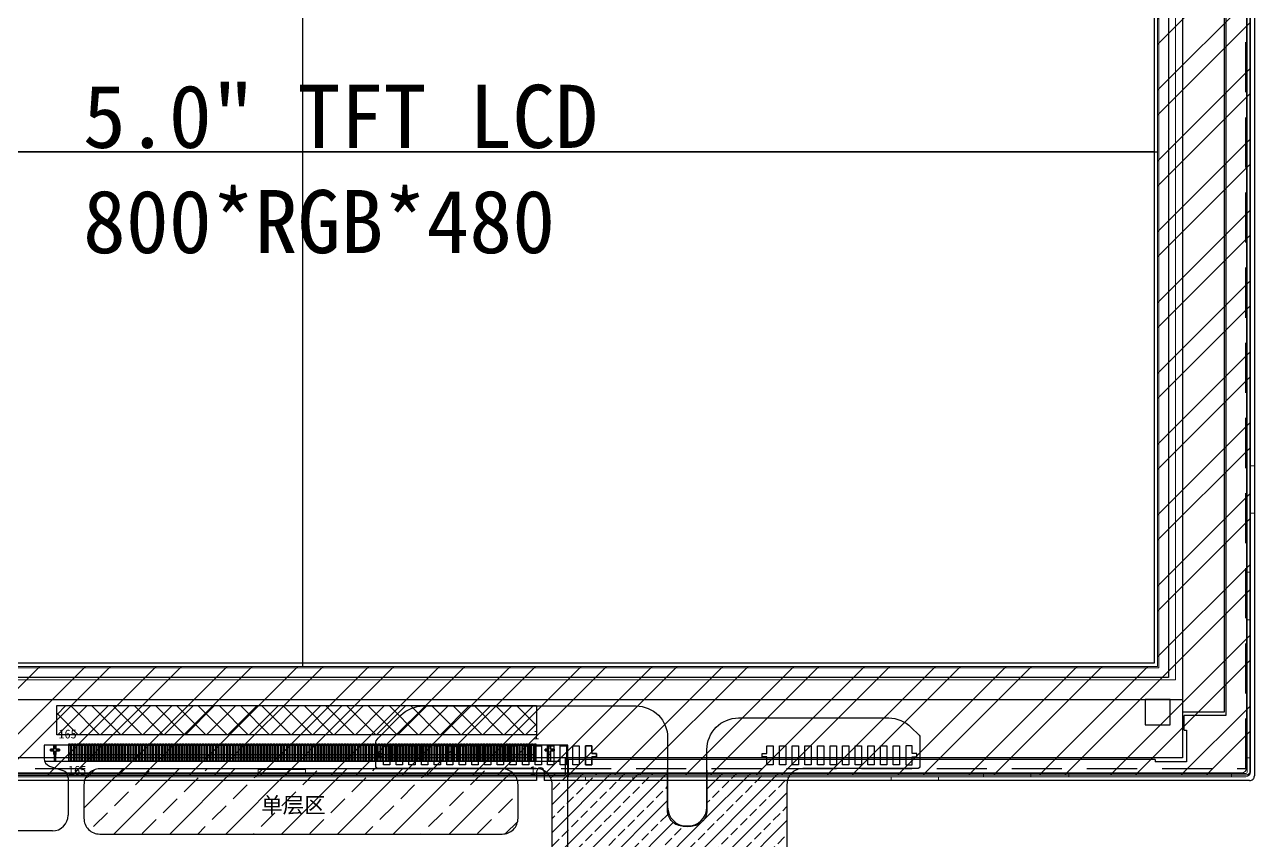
# Model space of a CAD drawing. Header units: inches. Extents: x 7170 to 7671, y -960 to -576.
# Drawn here: x 7279.1 to 7357, y -786.4 to -734.7 of the extents above; entities that cross this region are included whole.
import ezdxf
from ezdxf.enums import TextEntityAlignment as Align

# ---------------------------------------------------------------- set-up
doc = ezdxf.new("R2010")
doc.units = ezdxf.units.IN
doc.header["$MEASUREMENT"] = 0
doc.linetypes.add('ACAD_ISO02W100', pattern=[15, 12, -3])
doc.linetypes.add('HIDDEN2', pattern=[4.7625, 3.175, -1.5875])
for name, color, linetype in [('Dim', 3, 'Continuous'), ('dwg', 7, 'Continuous'), ('FPC', 11, 'Continuous'), ('FPC PAD', 54, 'Continuous'), ('POL', 57, 'Continuous'), ('SENSOR', 1, 'Continuous'), ('背胶', 7, 'Continuous')]:
    doc.layers.add(name, color=color, linetype=linetype)
doc.layers.add('HOU', color=7, linetype='Continuous', lineweight=5)
doc.layers.add('LCD', color=4, linetype='Continuous', lineweight=15)
doc.styles.add('VIEW 2.5', font='', dxfattribs={"height": 2.5})
doc.styles.add('VIEW 4', font='', dxfattribs={"height": 4})
doc.styles.add('宋体', font='', dxfattribs={"height": 2.5})
doc.styles.get('VIEW 2.5').set_extended_font_data('SimSun')
doc.styles.get('VIEW 4').set_extended_font_data('SimSun')
doc.styles.get('宋体').set_extended_font_data('SimSun')

# ---------------------------------------------------------------- blocks, each defined once
blk = doc.blocks.new('RE4')
at = {"layer": 'Dim', "color": 2, "ltscale": 100}
blk.add_line((5789.94, 2637.776), (5901.54, 2637.776), dxfattribs=at)
blk.add_lwpolyline([(5789.94, 2634.076), (5789.94, 2706.676), (5901.54, 2706.676), (5901.54, 2634.076)], close=True, dxfattribs=at)
at = {"layer": 'Dim', "color": 1, "ltscale": 100}
blk.add_lwpolyline([(5791.74, 2640.076), (5791.74, 2704.876), (5899.74, 2704.876), (5899.74, 2640.076)], close=True, dxfattribs=at)
at = {"layer": 'Dim', "color": 6, "ltscale": 100}
for points in [[(5830.93, 2634.976), (5831.03, 2634.976), (5831.03, 2634.276), (5830.93, 2634.276)], [(5831.11, 2634.976), (5831.21, 2634.976), (5831.21, 2634.276), (5831.11, 2634.276)], [(5831.29, 2634.976), (5831.39, 2634.976), (5831.39, 2634.276), (5831.29, 2634.276)], [(5831.47, 2634.976), (5831.57, 2634.976), (5831.57, 2634.276), (5831.47, 2634.276)], [(5831.65, 2634.976), (5831.75, 2634.976), (5831.75, 2634.276), (5831.65, 2634.276)], [(5831.83, 2634.976), (5831.93, 2634.976), (5831.93, 2634.276), (5831.83, 2634.276)], [(5832.01, 2634.976), (5832.11, 2634.976), (5832.11, 2634.276), (5832.01, 2634.276)], [(5832.19, 2634.976), (5832.29, 2634.976), (5832.29, 2634.276), (5832.19, 2634.276)], [(5832.37, 2634.976), (5832.47, 2634.976), (5832.47, 2634.276), (5832.37, 2634.276)], [(5832.55, 2634.976), (5832.65, 2634.976), (5832.65, 2634.276), (5832.55, 2634.276)], [(5832.73, 2634.976), (5832.83, 2634.976), (5832.83, 2634.276), (5832.73, 2634.276)], [(5832.91, 2634.976), (5833.01, 2634.976), (5833.01, 2634.276), (5832.91, 2634.276)], [(5833.09, 2634.976), (5833.19, 2634.976), (5833.19, 2634.276), (5833.09, 2634.276)], [(5833.27, 2634.976), (5833.37, 2634.976), (5833.37, 2634.276), (5833.27, 2634.276)], [(5833.45, 2634.976), (5833.55, 2634.976), (5833.55, 2634.276), (5833.45, 2634.276)], [(5833.63, 2634.976), (5833.73, 2634.976), (5833.73, 2634.276), (5833.63, 2634.276)], [(5833.81, 2634.976), (5833.91, 2634.976), (5833.91, 2634.276), (5833.81, 2634.276)], [(5833.99, 2634.976), (5834.09, 2634.976), (5834.09, 2634.276), (5833.99, 2634.276)], [(5834.17, 2634.976), (5834.27, 2634.976), (5834.27, 2634.276), (5834.17, 2634.276)], [(5834.35, 2634.976), (5834.45, 2634.976), (5834.45, 2634.276), (5834.35, 2634.276)], [(5834.53, 2634.976), (5834.63, 2634.976), (5834.63, 2634.276), (5834.53, 2634.276)], [(5834.71, 2634.976), (5834.81, 2634.976), (5834.81, 2634.276), (5834.71, 2634.276)], [(5834.89, 2634.976), (5834.99, 2634.976), (5834.99, 2634.276), (5834.89, 2634.276)], [(5835.07, 2634.976), (5835.17, 2634.976), (5835.17, 2634.276), (5835.07, 2634.276)], [(5835.25, 2634.976), (5835.35, 2634.976), (5835.35, 2634.276), (5835.25, 2634.276)], [(5835.43, 2634.976), (5835.53, 2634.976), (5835.53, 2634.276), (5835.43, 2634.276)], [(5835.61, 2634.976), (5835.71, 2634.976), (5835.71, 2634.276), (5835.61, 2634.276)], [(5835.79, 2634.976), (5835.89, 2634.976), (5835.89, 2634.276), (5835.79, 2634.276)], [(5835.97, 2634.976), (5836.07, 2634.976), (5836.07, 2634.276), (5835.97, 2634.276)], [(5836.15, 2634.976), (5836.25, 2634.976), (5836.25, 2634.276), (5836.15, 2634.276)], [(5836.33, 2634.976), (5836.43, 2634.976), (5836.43, 2634.276), (5836.33, 2634.276)], [(5836.51, 2634.976), (5836.61, 2634.976), (5836.61, 2634.276), (5836.51, 2634.276)], [(5836.69, 2634.976), (5836.79, 2634.976), (5836.79, 2634.276), (5836.69, 2634.276)], [(5836.87, 2634.976), (5836.97, 2634.976), (5836.97, 2634.276), (5836.87, 2634.276)], [(5837.05, 2634.976), (5837.15, 2634.976), (5837.15, 2634.276), (5837.05, 2634.276)], [(5837.23, 2634.976), (5837.33, 2634.976), (5837.33, 2634.276), (5837.23, 2634.276)], [(5837.41, 2634.976), (5837.51, 2634.976), (5837.51, 2634.276), (5837.41, 2634.276)], [(5837.59, 2634.976), (5837.69, 2634.976), (5837.69, 2634.276), (5837.59, 2634.276)], [(5837.77, 2634.976), (5837.87, 2634.976), (5837.87, 2634.276), (5837.77, 2634.276)], [(5837.95, 2634.976), (5838.05, 2634.976), (5838.05, 2634.276), (5837.95, 2634.276)], [(5838.13, 2634.976), (5838.23, 2634.976), (5838.23, 2634.276), (5838.13, 2634.276)], [(5838.31, 2634.976), (5838.41, 2634.976), (5838.41, 2634.276), (5838.31, 2634.276)], [(5838.49, 2634.976), (5838.59, 2634.976), (5838.59, 2634.276), (5838.49, 2634.276)], [(5838.67, 2634.976), (5838.77, 2634.976), (5838.77, 2634.276), (5838.67, 2634.276)], [(5838.85, 2634.976), (5838.95, 2634.976), (5838.95, 2634.276), (5838.85, 2634.276)], [(5839.03, 2634.976), (5839.13, 2634.976), (5839.13, 2634.276), (5839.03, 2634.276)], [(5839.21, 2634.976), (5839.31, 2634.976), (5839.31, 2634.276), (5839.21, 2634.276)], [(5839.39, 2634.976), (5839.49, 2634.976), (5839.49, 2634.276), (5839.39, 2634.276)], [(5839.57, 2634.976), (5839.67, 2634.976), (5839.67, 2634.276), (5839.57, 2634.276)], [(5839.75, 2634.976), (5839.85, 2634.976), (5839.85, 2634.276), (5839.75, 2634.276)], [(5839.93, 2634.976), (5840.03, 2634.976), (5840.03, 2634.276), (5839.93, 2634.276)], [(5840.11, 2634.976), (5840.21, 2634.976), (5840.21, 2634.276), (5840.11, 2634.276)], [(5840.29, 2634.976), (5840.39, 2634.976), (5840.39, 2634.276), (5840.29, 2634.276)], [(5840.47, 2634.976), (5840.57, 2634.976), (5840.57, 2634.276), (5840.47, 2634.276)], [(5840.65, 2634.976), (5840.75, 2634.976), (5840.75, 2634.276), (5840.65, 2634.276)], [(5840.83, 2634.976), (5840.93, 2634.976), (5840.93, 2634.276), (5840.83, 2634.276)], [(5841.01, 2634.976), (5841.11, 2634.976), (5841.11, 2634.276), (5841.01, 2634.276)], [(5841.19, 2634.976), (5841.29, 2634.976), (5841.29, 2634.276), (5841.19, 2634.276)], [(5841.37, 2634.976), (5841.47, 2634.976), (5841.47, 2634.276), (5841.37, 2634.276)], [(5841.55, 2634.976), (5841.65, 2634.976), (5841.65, 2634.276), (5841.55, 2634.276)], [(5841.73, 2634.976), (5841.83, 2634.976), (5841.83, 2634.276), (5841.73, 2634.276)], [(5841.91, 2634.976), (5842.01, 2634.976), (5842.01, 2634.276), (5841.91, 2634.276)], [(5842.09, 2634.976), (5842.19, 2634.976), (5842.19, 2634.276), (5842.09, 2634.276)], [(5842.27, 2634.976), (5842.37, 2634.976), (5842.37, 2634.276), (5842.27, 2634.276)], [(5842.45, 2634.976), (5842.55, 2634.976), (5842.55, 2634.276), (5842.45, 2634.276)], [(5842.63, 2634.976), (5842.73, 2634.976), (5842.73, 2634.276), (5842.63, 2634.276)], [(5842.81, 2634.976), (5842.91, 2634.976), (5842.91, 2634.276), (5842.81, 2634.276)], [(5842.99, 2634.976), (5843.09, 2634.976), (5843.09, 2634.276), (5842.99, 2634.276)], [(5843.17, 2634.976), (5843.27, 2634.976), (5843.27, 2634.276), (5843.17, 2634.276)], [(5843.35, 2634.976), (5843.45, 2634.976), (5843.45, 2634.276), (5843.35, 2634.276)], [(5843.53, 2634.976), (5843.63, 2634.976), (5843.63, 2634.276), (5843.53, 2634.276)], [(5843.71, 2634.976), (5843.81, 2634.976), (5843.81, 2634.276), (5843.71, 2634.276)], [(5843.89, 2634.976), (5843.99, 2634.976), (5843.99, 2634.276), (5843.89, 2634.276)], [(5844.07, 2634.976), (5844.17, 2634.976), (5844.17, 2634.276), (5844.07, 2634.276)], [(5844.25, 2634.976), (5844.35, 2634.976), (5844.35, 2634.276), (5844.25, 2634.276)], [(5844.43, 2634.976), (5844.53, 2634.976), (5844.53, 2634.276), (5844.43, 2634.276)], [(5844.61, 2634.976), (5844.71, 2634.976), (5844.71, 2634.276), (5844.61, 2634.276)], [(5844.79, 2634.976), (5844.89, 2634.976), (5844.89, 2634.276), (5844.79, 2634.276)], [(5844.97, 2634.976), (5845.07, 2634.976), (5845.07, 2634.276), (5844.97, 2634.276)], [(5845.15, 2634.976), (5845.25, 2634.976), (5845.25, 2634.276), (5845.15, 2634.276)], [(5845.33, 2634.976), (5845.43, 2634.976), (5845.43, 2634.276), (5845.33, 2634.276)], [(5845.51, 2634.976), (5845.61, 2634.976), (5845.61, 2634.276), (5845.51, 2634.276)], [(5845.69, 2634.976), (5845.79, 2634.976), (5845.79, 2634.276), (5845.69, 2634.276)], [(5845.87, 2634.976), (5845.97, 2634.976), (5845.97, 2634.276), (5845.87, 2634.276)], [(5846.05, 2634.976), (5846.15, 2634.976), (5846.15, 2634.276), (5846.05, 2634.276)], [(5846.23, 2634.976), (5846.33, 2634.976), (5846.33, 2634.276), (5846.23, 2634.276)], [(5846.41, 2634.976), (5846.51, 2634.976), (5846.51, 2634.276), (5846.41, 2634.276)], [(5846.59, 2634.976), (5846.69, 2634.976), (5846.69, 2634.276), (5846.59, 2634.276)], [(5846.77, 2634.976), (5846.87, 2634.976), (5846.87, 2634.276), (5846.77, 2634.276)], [(5846.95, 2634.976), (5847.05, 2634.976), (5847.05, 2634.276), (5846.95, 2634.276)], [(5847.13, 2634.976), (5847.23, 2634.976), (5847.23, 2634.276), (5847.13, 2634.276)], [(5847.31, 2634.976), (5847.41, 2634.976), (5847.41, 2634.276), (5847.31, 2634.276)], [(5847.49, 2634.976), (5847.59, 2634.976), (5847.59, 2634.276), (5847.49, 2634.276)], [(5847.67, 2634.976), (5847.77, 2634.976), (5847.77, 2634.276), (5847.67, 2634.276)], [(5847.85, 2634.976), (5847.95, 2634.976), (5847.95, 2634.276), (5847.85, 2634.276)], [(5848.03, 2634.976), (5848.13, 2634.976), (5848.13, 2634.276), (5848.03, 2634.276)], [(5848.21, 2634.976), (5848.31, 2634.976), (5848.31, 2634.276), (5848.21, 2634.276)], [(5848.39, 2634.976), (5848.49, 2634.976), (5848.49, 2634.276), (5848.39, 2634.276)], [(5848.57, 2634.976), (5848.67, 2634.976), (5848.67, 2634.276), (5848.57, 2634.276)], [(5848.75, 2634.976), (5848.85, 2634.976), (5848.85, 2634.276), (5848.75, 2634.276)], [(5848.93, 2634.976), (5849.03, 2634.976), (5849.03, 2634.276), (5848.93, 2634.276)], [(5849.11, 2634.976), (5849.21, 2634.976), (5849.21, 2634.276), (5849.11, 2634.276)], [(5849.29, 2634.976), (5849.39, 2634.976), (5849.39, 2634.276), (5849.29, 2634.276)], [(5849.47, 2634.976), (5849.57, 2634.976), (5849.57, 2634.276), (5849.47, 2634.276)], [(5849.65, 2634.976), (5849.75, 2634.976), (5849.75, 2634.276), (5849.65, 2634.276)], [(5849.83, 2634.976), (5849.93, 2634.976), (5849.93, 2634.276), (5849.83, 2634.276)], [(5850.01, 2634.976), (5850.11, 2634.976), (5850.11, 2634.276), (5850.01, 2634.276)], [(5850.19, 2634.976), (5850.29, 2634.976), (5850.29, 2634.276), (5850.19, 2634.276)], [(5850.37, 2634.976), (5850.47, 2634.976), (5850.47, 2634.276), (5850.37, 2634.276)], [(5850.55, 2634.976), (5850.65, 2634.976), (5850.65, 2634.276), (5850.55, 2634.276)], [(5850.73, 2634.976), (5850.83, 2634.976), (5850.83, 2634.276), (5850.73, 2634.276)], [(5850.91, 2634.976), (5851.01, 2634.976), (5851.01, 2634.276), (5850.91, 2634.276)], [(5851.09, 2634.976), (5851.19, 2634.976), (5851.19, 2634.276), (5851.09, 2634.276)], [(5851.27, 2634.976), (5851.37, 2634.976), (5851.37, 2634.276), (5851.27, 2634.276)], [(5851.45, 2634.976), (5851.55, 2634.976), (5851.55, 2634.276), (5851.45, 2634.276)], [(5851.63, 2634.976), (5851.73, 2634.976), (5851.73, 2634.276), (5851.63, 2634.276)], [(5851.81, 2634.976), (5851.91, 2634.976), (5851.91, 2634.276), (5851.81, 2634.276)], [(5851.99, 2634.976), (5852.09, 2634.976), (5852.09, 2634.276), (5851.99, 2634.276)], [(5852.17, 2634.976), (5852.27, 2634.976), (5852.27, 2634.276), (5852.17, 2634.276)], [(5852.35, 2634.976), (5852.45, 2634.976), (5852.45, 2634.276), (5852.35, 2634.276)], [(5852.53, 2634.976), (5852.63, 2634.976), (5852.63, 2634.276), (5852.53, 2634.276)], [(5852.71, 2634.976), (5852.81, 2634.976), (5852.81, 2634.276), (5852.71, 2634.276)], [(5852.89, 2634.976), (5852.99, 2634.976), (5852.99, 2634.276), (5852.89, 2634.276)], [(5853.07, 2634.976), (5853.17, 2634.976), (5853.17, 2634.276), (5853.07, 2634.276)], [(5853.25, 2634.976), (5853.35, 2634.976), (5853.35, 2634.276), (5853.25, 2634.276)], [(5853.43, 2634.976), (5853.53, 2634.976), (5853.53, 2634.276), (5853.43, 2634.276)], [(5853.61, 2634.976), (5853.71, 2634.976), (5853.71, 2634.276), (5853.61, 2634.276)], [(5853.79, 2634.976), (5853.89, 2634.976), (5853.89, 2634.276), (5853.79, 2634.276)], [(5853.97, 2634.976), (5854.07, 2634.976), (5854.07, 2634.276), (5853.97, 2634.276)], [(5854.15, 2634.976), (5854.25, 2634.976), (5854.25, 2634.276), (5854.15, 2634.276)], [(5854.33, 2634.976), (5854.43, 2634.976), (5854.43, 2634.276), (5854.33, 2634.276)], [(5854.51, 2634.976), (5854.61, 2634.976), (5854.61, 2634.276), (5854.51, 2634.276)], [(5854.69, 2634.976), (5854.79, 2634.976), (5854.79, 2634.276), (5854.69, 2634.276)], [(5854.87, 2634.976), (5854.97, 2634.976), (5854.97, 2634.276), (5854.87, 2634.276)], [(5855.05, 2634.976), (5855.15, 2634.976), (5855.15, 2634.276), (5855.05, 2634.276)], [(5855.23, 2634.976), (5855.33, 2634.976), (5855.33, 2634.276), (5855.23, 2634.276)], [(5855.41, 2634.976), (5855.51, 2634.976), (5855.51, 2634.276), (5855.41, 2634.276)], [(5855.59, 2634.976), (5855.69, 2634.976), (5855.69, 2634.276), (5855.59, 2634.276)], [(5855.77, 2634.976), (5855.87, 2634.976), (5855.87, 2634.276), (5855.77, 2634.276)], [(5855.95, 2634.976), (5856.05, 2634.976), (5856.05, 2634.276), (5855.95, 2634.276)], [(5856.13, 2634.976), (5856.23, 2634.976), (5856.23, 2634.276), (5856.13, 2634.276)], [(5856.31, 2634.976), (5856.41, 2634.976), (5856.41, 2634.276), (5856.31, 2634.276)], [(5856.49, 2634.976), (5856.59, 2634.976), (5856.59, 2634.276), (5856.49, 2634.276)], [(5856.67, 2634.976), (5856.77, 2634.976), (5856.77, 2634.276), (5856.67, 2634.276)], [(5856.85, 2634.976), (5856.95, 2634.976), (5856.95, 2634.276), (5856.85, 2634.276)], [(5857.03, 2634.976), (5857.13, 2634.976), (5857.13, 2634.276), (5857.03, 2634.276)], [(5857.21, 2634.976), (5857.31, 2634.976), (5857.31, 2634.276), (5857.21, 2634.276)], [(5857.39, 2634.976), (5857.49, 2634.976), (5857.49, 2634.276), (5857.39, 2634.276)], [(5857.57, 2634.976), (5857.67, 2634.976), (5857.67, 2634.276), (5857.57, 2634.276)], [(5857.75, 2634.976), (5857.85, 2634.976), (5857.85, 2634.276), (5857.75, 2634.276)], [(5857.93, 2634.976), (5858.03, 2634.976), (5858.03, 2634.276), (5857.93, 2634.276)], [(5858.11, 2634.976), (5858.21, 2634.976), (5858.21, 2634.276), (5858.11, 2634.276)], [(5858.29, 2634.976), (5858.39, 2634.976), (5858.39, 2634.276), (5858.29, 2634.276)], [(5858.47, 2634.976), (5858.57, 2634.976), (5858.57, 2634.276), (5858.47, 2634.276)], [(5858.65, 2634.976), (5858.75, 2634.976), (5858.75, 2634.276), (5858.65, 2634.276)], [(5858.83, 2634.976), (5858.93, 2634.976), (5858.93, 2634.276), (5858.83, 2634.276)], [(5859.01, 2634.976), (5859.11, 2634.976), (5859.11, 2634.276), (5859.01, 2634.276)], [(5859.19, 2634.976), (5859.29, 2634.976), (5859.29, 2634.276), (5859.19, 2634.276)], [(5859.37, 2634.976), (5859.47, 2634.976), (5859.47, 2634.276), (5859.37, 2634.276)], [(5859.55, 2634.976), (5859.65, 2634.976), (5859.65, 2634.276), (5859.55, 2634.276)], [(5859.73, 2634.976), (5859.83, 2634.976), (5859.83, 2634.276), (5859.73, 2634.276)], [(5859.91, 2634.976), (5860.01, 2634.976), (5860.01, 2634.276), (5859.91, 2634.276)], [(5860.09, 2634.976), (5860.19, 2634.976), (5860.19, 2634.276), (5860.09, 2634.276)], [(5860.27, 2634.976), (5860.37, 2634.976), (5860.37, 2634.276), (5860.27, 2634.276)], [(5860.45, 2634.976), (5860.55, 2634.976), (5860.55, 2634.276), (5860.45, 2634.276)]]:
    blk.add_lwpolyline(points, close=True, dxfattribs=at)
at = {"layer": 'Dim', "color": 2, "ltscale": 100}
for points in [[(5829.996, 2634.516), (5829.772, 2634.516), (5829.772, 2634.636), (5829.996, 2634.636)], [(5829.996, 2634.636), (5829.996, 2634.86), (5830.116, 2634.86), (5830.116, 2634.636)], [(5830.116, 2634.516), (5830.116, 2634.292), (5829.996, 2634.292), (5829.996, 2634.516)], [(5830.116, 2634.636), (5830.34, 2634.636), (5830.34, 2634.516), (5830.116, 2634.516)], [(5861.364, 2634.636), (5861.14, 2634.636), (5861.14, 2634.516), (5861.364, 2634.516)], [(5861.484, 2634.636), (5861.484, 2634.86), (5861.364, 2634.86), (5861.364, 2634.636)], [(5861.364, 2634.516), (5861.364, 2634.292), (5861.484, 2634.292), (5861.484, 2634.516)], [(5861.484, 2634.516), (5861.708, 2634.516), (5861.708, 2634.636), (5861.484, 2634.636)]]:
    blk.add_lwpolyline(points, dxfattribs=at)
at = {"layer": 'LCD', "color": 1, "lineweight": 13, "style": '宋体'}
for s, height, p in [('165', 0.5652, (5830.857, 2635.587)), ('1', 0.565, (5860.574, 2635.535))]:
    blk.add_text(s, height=height, dxfattribs=at).set_placement(p, align=Align.MIDDLE)
blk = doc.blocks.new('E3')
at = {"color": 2, "linetype": 'Continuous'}
for points in [[(7124.278, 2817.914), (7124.278, 2742.714)], [(7078.763, 2742.964), (7078.763, 2742.414)], [(7079.263, 2742.964), (7079.263, 2742.414)], [(7078.763, 2742.414), (7028.888, 2742.414)], [(7123.978, 2742.414), (7079.263, 2742.414)]]:
    blk.add_lwpolyline(points, dxfattribs=at)
for points in [[(7079.263, 2742.964, 1), (7078.763, 2742.964)], [(7123.978, 2742.414, 0.414214), (7124.278, 2742.714)]]:
    blk.add_lwpolyline(points, format="xyb", dxfattribs=at)
at = {"layer": 'Dim', "color": 2, "linetype": 'Continuous', "lineweight": 20}
for points in [[(7119.278, 2816.204), (7119.278, 2748.804)], [(7008.578, 2748.804), (7119.278, 2748.804)]]:
    blk.add_lwpolyline(points, dxfattribs=at)

msp = doc.modelspace()

# ---------------------------------------------------------------- hatches: boundary and pattern name
h = msp.add_hatch()
h.set_pattern_fill('STEEL', color=6, style=0)
h.set_pattern_definition([(45, (1914.7133, -5188.7682), (-2.245064, 2.245064), []), (45, (1914.7133, -5187.1807), (-2.245064, 2.245064), [])])
edge = h.paths.add_edge_path()
edge.add_line((7236.836, -707.043), (7356.536, -707.043))
edge.add_arc((7356.536, -707.243), 0.2, 0, 90, ccw=False)
edge.add_line((7356.736, -707.243), (7356.736, -782.043))
edge.add_arc((7356.536, -782.043), 0.2, 270, 360, ccw=False)
edge.add_line((7356.536, -782.243), (7236.836, -782.243))
edge.add_arc((7236.836, -782.043), 0.2, 180, 270, ccw=False)
edge.add_line((7236.636, -782.043), (7236.636, -707.243))
edge.add_arc((7236.836, -707.243), 0.2, 90, 180, ccw=False)
h.paths.add_polyline_path([(7242.486, -710.153), (7350.886, -710.153), (7350.886, -775.353), (7242.486, -775.353)], flags=16)
h = msp.add_hatch()
h.set_pattern_fill('ANSI33', color=6, scale=0.394323, style=0)
h.set_pattern_definition([(45, (6775.7334, -1004.6187), (-1.77056, 1.77056), []), (45, (6777.504, -1004.6187), (-1.77056, 1.77056), [1.251975, -0.625988])])
edge = h.paths.add_edge_path()
edge.add_arc((7283.842, -784.981), 1, 180, 270)
edge.add_line((7283.842, -785.981), (7309.356, -785.981))
edge.add_arc((7309.356, -784.981), 1, 270, 0)
edge.add_line((7310.356, -784.981), (7310.356, -782.851))
edge.add_arc((7309.356, -782.851), 1, 0, 90)
edge.add_line((7309.356, -781.851), (7283.842, -781.851))
edge.add_arc((7283.842, -782.851), 1, 90, 180)
edge.add_line((7282.842, -782.851), (7282.842, -784.981))
h.paths.add_polyline_path([(7293.824, -783.312), (7298.402, -783.312), (7298.402, -785.134), (7293.824, -785.134)], flags=24)
at = {"layer": 'dwg', "ltscale": 100}
h = msp.add_hatch(dxfattribs=at)
h.set_pattern_fill('ANSI37', color=0, scale=0.3, style=0)
h.set_pattern_definition([(45, (2170.4996, -3378.158), (-0.67351921, 0.67351921), []), (135, (2170.4996, -3378.158), (-0.67351921, -0.67351921), [])])
h.paths.add_polyline_path([(7311.52, -777.841), (7281.118, -777.841), (7281.118, -779.694), (7311.52, -779.694)])
at = {"layer": '背胶'}
h = msp.add_hatch(dxfattribs=at)
h.set_pattern_fill('JIS_STN_2.5', color=1, scale=0.5, style=0)
h.set_pattern_definition([(45, (1073.8427, -5663.3647), (-0.88388348, 0.88388348), []), (45, (1074.7252, -5663.3647), (-0.88388348, 0.88388348), [0.6, -0.25])])
h.paths.add_polyline_path([(7327.405, -782.833, -0.192909), (7327.682, -782.143), (7322.333, -782.143), (7322.333, -784.482, -0.414214), (7321.333, -785.482), (7321.257, -785.482, -0.06866), (7320.916, -785.482), (7320.833, -785.482, -0.414214), (7319.833, -784.482), (7319.833, -782.143), (7312.239, -782.143, -0.192909), (7312.516, -782.833), (7312.516, -797.902), (7327.405, -797.902)])

# ---------------------------------------------------------------- linework, layer by layer
at = {"color": 1, "linetype": 'ACAD_ISO02W100', "ltscale": 10}
for p, q in [((7296.686, -710.353), (7296.686, -775.153)), ((7350.686, -742.753), (7242.686, -742.753))]:
    msp.add_line(p, q, dxfattribs=at)
at = {"color": 7, "linetype": 'Continuous'}
for p, q in [((7355.126, -714.303), (7355.126, -778.263)), ((7355.126, -778.263), (7352.536, -778.263)), ((7313.341, -781.153), (7313.341, -782.243)), ((7261.646, -782.243), (7313.341, -782.243))]:
    msp.add_line(p, q, dxfattribs=at)
at = {"color": 1, "linetype": 'Continuous'}
for p, q in [((7355.226, -714.103), (7355.226, -778.463)), ((7355.226, -778.463), (7352.586, -778.463)), ((7352.586, -779.403), (7352.586, -778.463)), ((7352.586, -779.403), (7352.736, -779.403)), ((7352.736, -779.403), (7352.736, -781.403)), ((7350.736, -781.253), (7313.541, -781.253)), ((7313.541, -781.253), (7313.541, -782.343)), ((7350.736, -781.253), (7350.736, -781.403)), ((7352.736, -781.403), (7350.736, -781.403))]:
    msp.add_line(p, q, dxfattribs=at)
at = {"color": 1}
msp.add_lwpolyline([(7312.516, -807.402), (7312.516, -782.833, 0.414214), (7311.516, -781.833), (7301.535, -781.833, -0.414214), (7301.335, -781.633), (7301.335, -780.257, -0.198912), (7301.482, -779.904), (7302.937, -778.449, -0.198912), (7304.351, -777.863), (7317.841, -777.863, -0.414214), (7319.841, -779.863), (7319.841, -784.249, 1), (7322.332, -784.249), (7322.332, -780.623, -0.414214), (7324.332, -778.623), (7333.853, -778.623, -0.198912), (7335.267, -779.209), (7335.777, -779.719, -0.198912), (7335.835, -779.86), (7335.835, -781.633, -0.414214), (7335.635, -781.833), (7328.405, -781.833, 0.414214), (7327.405, -782.833), (7327.405, -833.873, -0.414214)], format="xyb", dxfattribs=at)
at = {"color": 6}
msp.add_lwpolyline([(7282.842, -784.981, 0.414214), (7283.842, -785.981), (7309.356, -785.981, 0.414214), (7310.356, -784.981), (7310.356, -782.851, 0.414214), (7309.356, -781.851), (7283.842, -781.851, 0.414214), (7282.842, -782.851)], format="xyb", close=True, dxfattribs=at)
at = {"color": 34, "lineweight": 0, "true_color": 0xa55200}
msp.add_lwpolyline([(7321.337, -785.494), (7320.836, -785.494)], dxfattribs=at)
at = {"layer": 'Dim', "color": 6, "linetype": 'Continuous', "lineweight": 20}
for p, q in [((7356.586, -707.343), (7356.586, -782.043)), ((7356.786, -707.343), (7356.786, -782.043)), ((7357.036, -762.638), (7356.786, -762.638)), ((7357.036, -762.638), (7357.036, -765.638)), ((7357.036, -765.638), (7356.786, -765.638)), ((7293.881, -781.893), (7293.881, -782.143)), ((7293.881, -781.893), (7296.881, -781.893)), ((7296.881, -781.893), (7296.881, -782.143)), ((7356.786, -781.143), (7356.586, -781.143)), ((7236.886, -782.143), (7356.486, -782.143)), ((7236.886, -782.343), (7356.486, -782.343)), ((7312.021, -782.343), (7312.021, -782.143)), ((7314.636, -782.593), (7314.636, -782.343)), ((7314.636, -782.593), (7317.636, -782.593)), ((7317.636, -782.593), (7317.636, -782.343)), ((7334.006, -782.593), (7334.006, -782.343)), ((7334.006, -782.593), (7337.006, -782.593)), ((7337.006, -782.593), (7337.006, -782.343)), ((7345.266, -782.343), (7345.266, -782.143)), ((7355.586, -782.343), (7355.586, -782.143))]:
    msp.add_line(p, q, dxfattribs=at)
for radius in [0.3, 0.1]:
    msp.add_arc((7356.486, -782.043), radius, 270, 360, dxfattribs=at)
at = {"layer": 'dwg', "color": 0, "ltscale": 100}
msp.add_line((7280.341, -781.351), (7313.03, -781.351), dxfattribs=at)
for points in [[(7281.118, -777.841), (7311.52, -777.841), (7311.52, -779.694), (7281.118, -779.694)], [(7351.703, -777.453), (7350.119, -777.453), (7350.119, -779.061), (7351.703, -779.061)], [(7281.881, -780.353), (7281.971, -780.353), (7281.971, -781.351), (7281.881, -781.351)], [(7282.061, -780.353), (7282.151, -780.353), (7282.151, -781.351), (7282.061, -781.351)], [(7282.241, -780.353), (7282.331, -780.353), (7282.331, -781.351), (7282.241, -781.351)], [(7282.421, -780.353), (7282.511, -780.353), (7282.511, -781.351), (7282.421, -781.351)], [(7282.601, -780.353), (7282.691, -780.353), (7282.691, -781.351), (7282.601, -781.351)], [(7282.781, -780.353), (7282.871, -780.353), (7282.871, -781.351), (7282.781, -781.351)], [(7282.961, -780.353), (7283.051, -780.353), (7283.051, -781.351), (7282.961, -781.351)], [(7283.141, -780.353), (7283.231, -780.353), (7283.231, -781.351), (7283.141, -781.351)], [(7283.321, -780.353), (7283.411, -780.353), (7283.411, -781.351), (7283.321, -781.351)], [(7283.501, -780.353), (7283.591, -780.353), (7283.591, -781.351), (7283.501, -781.351)], [(7283.681, -780.353), (7283.771, -780.353), (7283.771, -781.351), (7283.681, -781.351)], [(7283.861, -780.353), (7283.951, -780.353), (7283.951, -781.351), (7283.861, -781.351)], [(7284.041, -780.353), (7284.131, -780.353), (7284.131, -781.351), (7284.041, -781.351)], [(7284.221, -780.353), (7284.311, -780.353), (7284.311, -781.351), (7284.221, -781.351)], [(7284.401, -780.353), (7284.491, -780.353), (7284.491, -781.351), (7284.401, -781.351)], [(7284.581, -780.353), (7284.671, -780.353), (7284.671, -781.351), (7284.581, -781.351)], [(7284.761, -780.353), (7284.851, -780.353), (7284.851, -781.351), (7284.761, -781.351)], [(7284.941, -780.353), (7285.031, -780.353), (7285.031, -781.351), (7284.941, -781.351)], [(7285.121, -780.353), (7285.211, -780.353), (7285.211, -781.351), (7285.121, -781.351)], [(7285.301, -780.353), (7285.391, -780.353), (7285.391, -781.351), (7285.301, -781.351)], [(7285.481, -780.353), (7285.571, -780.353), (7285.571, -781.351), (7285.481, -781.351)], [(7285.661, -780.353), (7285.751, -780.353), (7285.751, -781.351), (7285.661, -781.351)], [(7285.841, -780.353), (7285.931, -780.353), (7285.931, -781.351), (7285.841, -781.351)], [(7286.021, -780.353), (7286.111, -780.353), (7286.111, -781.351), (7286.021, -781.351)], [(7286.201, -780.353), (7286.291, -780.353), (7286.291, -781.351), (7286.201, -781.351)], [(7286.381, -780.353), (7286.471, -780.353), (7286.471, -781.351), (7286.381, -781.351)], [(7286.561, -780.353), (7286.651, -780.353), (7286.651, -781.351), (7286.561, -781.351)], [(7286.741, -780.353), (7286.831, -780.353), (7286.831, -781.351), (7286.741, -781.351)], [(7286.921, -780.353), (7287.011, -780.353), (7287.011, -781.351), (7286.921, -781.351)], [(7287.101, -780.353), (7287.191, -780.353), (7287.191, -781.351), (7287.101, -781.351)], [(7287.281, -780.353), (7287.371, -780.353), (7287.371, -781.351), (7287.281, -781.351)], [(7287.461, -780.353), (7287.551, -780.353), (7287.551, -781.351), (7287.461, -781.351)], [(7287.641, -780.353), (7287.731, -780.353), (7287.731, -781.351), (7287.641, -781.351)], [(7287.821, -780.353), (7287.911, -780.353), (7287.911, -781.351), (7287.821, -781.351)], [(7288.001, -780.353), (7288.091, -780.353), (7288.091, -781.351), (7288.001, -781.351)], [(7288.181, -780.353), (7288.271, -780.353), (7288.271, -781.351), (7288.181, -781.351)], [(7288.361, -780.353), (7288.451, -780.353), (7288.451, -781.351), (7288.361, -781.351)], [(7288.541, -780.353), (7288.631, -780.353), (7288.631, -781.351), (7288.541, -781.351)], [(7288.721, -780.353), (7288.811, -780.353), (7288.811, -781.351), (7288.721, -781.351)], [(7288.901, -780.353), (7288.991, -780.353), (7288.991, -781.351), (7288.901, -781.351)], [(7289.081, -780.353), (7289.171, -780.353), (7289.171, -781.351), (7289.081, -781.351)], [(7289.261, -780.353), (7289.351, -780.353), (7289.351, -781.351), (7289.261, -781.351)], [(7289.441, -780.353), (7289.531, -780.353), (7289.531, -781.351), (7289.441, -781.351)], [(7289.621, -780.353), (7289.711, -780.353), (7289.711, -781.351), (7289.621, -781.351)], [(7289.801, -780.353), (7289.891, -780.353), (7289.891, -781.351), (7289.801, -781.351)], [(7289.981, -780.353), (7290.071, -780.353), (7290.071, -781.351), (7289.981, -781.351)], [(7290.161, -780.353), (7290.251, -780.353), (7290.251, -781.351), (7290.161, -781.351)], [(7290.341, -780.353), (7290.431, -780.353), (7290.431, -781.351), (7290.341, -781.351)], [(7290.521, -780.353), (7290.611, -780.353), (7290.611, -781.351), (7290.521, -781.351)], [(7290.701, -780.353), (7290.791, -780.353), (7290.791, -781.351), (7290.701, -781.351)], [(7290.881, -780.353), (7290.971, -780.353), (7290.971, -781.351), (7290.881, -781.351)], [(7291.061, -780.353), (7291.151, -780.353), (7291.151, -781.351), (7291.061, -781.351)], [(7291.241, -780.353), (7291.331, -780.353), (7291.331, -781.351), (7291.241, -781.351)], [(7291.421, -780.353), (7291.511, -780.353), (7291.511, -781.351), (7291.421, -781.351)], [(7291.601, -780.353), (7291.691, -780.353), (7291.691, -781.351), (7291.601, -781.351)], [(7291.781, -780.353), (7291.871, -780.353), (7291.871, -781.351), (7291.781, -781.351)], [(7291.961, -780.353), (7292.051, -780.353), (7292.051, -781.351), (7291.961, -781.351)], [(7292.141, -780.353), (7292.231, -780.353), (7292.231, -781.351), (7292.141, -781.351)], [(7292.321, -780.353), (7292.411, -780.353), (7292.411, -781.351), (7292.321, -781.351)], [(7292.501, -780.353), (7292.591, -780.353), (7292.591, -781.351), (7292.501, -781.351)], [(7292.681, -780.353), (7292.771, -780.353), (7292.771, -781.351), (7292.681, -781.351)], [(7292.861, -780.353), (7292.951, -780.353), (7292.951, -781.351), (7292.861, -781.351)], [(7293.041, -780.353), (7293.131, -780.353), (7293.131, -781.351), (7293.041, -781.351)], [(7293.221, -780.353), (7293.311, -780.353), (7293.311, -781.351), (7293.221, -781.351)], [(7293.401, -780.353), (7293.491, -780.353), (7293.491, -781.351), (7293.401, -781.351)], [(7293.581, -780.353), (7293.671, -780.353), (7293.671, -781.351), (7293.581, -781.351)], [(7293.761, -780.353), (7293.851, -780.353), (7293.851, -781.351), (7293.761, -781.351)], [(7293.941, -780.353), (7294.031, -780.353), (7294.031, -781.351), (7293.941, -781.351)], [(7294.121, -780.353), (7294.211, -780.353), (7294.211, -781.351), (7294.121, -781.351)], [(7294.301, -780.353), (7294.391, -780.353), (7294.391, -781.351), (7294.301, -781.351)], [(7294.481, -780.353), (7294.571, -780.353), (7294.571, -781.351), (7294.481, -781.351)], [(7294.661, -780.353), (7294.751, -780.353), (7294.751, -781.351), (7294.661, -781.351)], [(7294.841, -780.353), (7294.931, -780.353), (7294.931, -781.351), (7294.841, -781.351)], [(7295.021, -780.353), (7295.111, -780.353), (7295.111, -781.351), (7295.021, -781.351)], [(7295.201, -780.353), (7295.291, -780.353), (7295.291, -781.351), (7295.201, -781.351)], [(7295.381, -780.353), (7295.471, -780.353), (7295.471, -781.351), (7295.381, -781.351)], [(7295.561, -780.353), (7295.651, -780.353), (7295.651, -781.351), (7295.561, -781.351)], [(7295.741, -780.353), (7295.831, -780.353), (7295.831, -781.351), (7295.741, -781.351)], [(7295.921, -780.353), (7296.011, -780.353), (7296.011, -781.351), (7295.921, -781.351)], [(7296.101, -780.353), (7296.191, -780.353), (7296.191, -781.351), (7296.101, -781.351)], [(7296.281, -780.353), (7296.371, -780.353), (7296.371, -781.351), (7296.281, -781.351)], [(7296.461, -780.353), (7296.551, -780.353), (7296.551, -781.351), (7296.461, -781.351)], [(7296.641, -780.353), (7296.731, -780.353), (7296.731, -781.351), (7296.641, -781.351)], [(7296.821, -780.353), (7296.911, -780.353), (7296.911, -781.351), (7296.821, -781.351)], [(7297.001, -780.353), (7297.091, -780.353), (7297.091, -781.351), (7297.001, -781.351)], [(7297.181, -780.353), (7297.271, -780.353), (7297.271, -781.351), (7297.181, -781.351)], [(7297.361, -780.353), (7297.451, -780.353), (7297.451, -781.351), (7297.361, -781.351)], [(7297.541, -780.353), (7297.631, -780.353), (7297.631, -781.351), (7297.541, -781.351)], [(7297.721, -780.353), (7297.811, -780.353), (7297.811, -781.351), (7297.721, -781.351)], [(7297.901, -780.353), (7297.991, -780.353), (7297.991, -781.351), (7297.901, -781.351)], [(7298.081, -780.353), (7298.171, -780.353), (7298.171, -781.351), (7298.081, -781.351)], [(7298.261, -780.353), (7298.351, -780.353), (7298.351, -781.351), (7298.261, -781.351)], [(7298.441, -780.353), (7298.531, -780.353), (7298.531, -781.351), (7298.441, -781.351)], [(7298.621, -780.353), (7298.711, -780.353), (7298.711, -781.351), (7298.621, -781.351)], [(7298.801, -780.353), (7298.891, -780.353), (7298.891, -781.351), (7298.801, -781.351)], [(7298.981, -780.353), (7299.071, -780.353), (7299.071, -781.351), (7298.981, -781.351)], [(7299.161, -780.353), (7299.251, -780.353), (7299.251, -781.351), (7299.161, -781.351)], [(7299.341, -780.353), (7299.431, -780.353), (7299.431, -781.351), (7299.341, -781.351)], [(7299.521, -780.353), (7299.611, -780.353), (7299.611, -781.351), (7299.521, -781.351)], [(7299.701, -780.353), (7299.791, -780.353), (7299.791, -781.351), (7299.701, -781.351)], [(7299.881, -780.353), (7299.971, -780.353), (7299.971, -781.351), (7299.881, -781.351)], [(7300.061, -780.353), (7300.151, -780.353), (7300.151, -781.351), (7300.061, -781.351)], [(7300.241, -780.353), (7300.331, -780.353), (7300.331, -781.351), (7300.241, -781.351)], [(7300.421, -780.353), (7300.511, -780.353), (7300.511, -781.351), (7300.421, -781.351)], [(7300.601, -780.353), (7300.691, -780.353), (7300.691, -781.351), (7300.601, -781.351)], [(7300.781, -780.353), (7300.871, -780.353), (7300.871, -781.351), (7300.781, -781.351)], [(7300.961, -780.353), (7301.051, -780.353), (7301.051, -781.351), (7300.961, -781.351)], [(7301.141, -780.353), (7301.231, -780.353), (7301.231, -781.351), (7301.141, -781.351)], [(7301.321, -780.353), (7301.411, -780.353), (7301.411, -781.351), (7301.321, -781.351)], [(7301.501, -780.353), (7301.591, -780.353), (7301.591, -781.351), (7301.501, -781.351)], [(7301.681, -780.353), (7301.771, -780.353), (7301.771, -781.351), (7301.681, -781.351)], [(7301.861, -780.353), (7301.951, -780.353), (7301.951, -781.351), (7301.861, -781.351)], [(7302.041, -780.353), (7302.131, -780.353), (7302.131, -781.351), (7302.041, -781.351)], [(7302.221, -780.353), (7302.311, -780.353), (7302.311, -781.351), (7302.221, -781.351)], [(7302.401, -780.353), (7302.491, -780.353), (7302.491, -781.351), (7302.401, -781.351)], [(7302.581, -780.353), (7302.671, -780.353), (7302.671, -781.351), (7302.581, -781.351)], [(7302.761, -780.353), (7302.851, -780.353), (7302.851, -781.351), (7302.761, -781.351)], [(7302.941, -780.353), (7303.031, -780.353), (7303.031, -781.351), (7302.941, -781.351)], [(7303.121, -780.353), (7303.211, -780.353), (7303.211, -781.351), (7303.121, -781.351)], [(7303.301, -780.353), (7303.391, -780.353), (7303.391, -781.351), (7303.301, -781.351)], [(7303.481, -780.353), (7303.571, -780.353), (7303.571, -781.351), (7303.481, -781.351)], [(7303.661, -780.353), (7303.751, -780.353), (7303.751, -781.351), (7303.661, -781.351)], [(7303.841, -780.353), (7303.931, -780.353), (7303.931, -781.351), (7303.841, -781.351)], [(7304.021, -780.353), (7304.111, -780.353), (7304.111, -781.351), (7304.021, -781.351)], [(7304.201, -780.353), (7304.291, -780.353), (7304.291, -781.351), (7304.201, -781.351)], [(7304.381, -780.353), (7304.471, -780.353), (7304.471, -781.351), (7304.381, -781.351)], [(7304.561, -780.353), (7304.651, -780.353), (7304.651, -781.351), (7304.561, -781.351)], [(7304.741, -780.353), (7304.831, -780.353), (7304.831, -781.351), (7304.741, -781.351)], [(7304.921, -780.353), (7305.011, -780.353), (7305.011, -781.351), (7304.921, -781.351)], [(7305.101, -780.353), (7305.191, -780.353), (7305.191, -781.351), (7305.101, -781.351)], [(7305.281, -780.353), (7305.371, -780.353), (7305.371, -781.351), (7305.281, -781.351)], [(7305.461, -780.353), (7305.551, -780.353), (7305.551, -781.351), (7305.461, -781.351)], [(7305.641, -780.353), (7305.731, -780.353), (7305.731, -781.351), (7305.641, -781.351)], [(7305.821, -780.353), (7305.911, -780.353), (7305.911, -781.351), (7305.821, -781.351)], [(7306.001, -780.353), (7306.091, -780.353), (7306.091, -781.351), (7306.001, -781.351)], [(7306.181, -780.353), (7306.271, -780.353), (7306.271, -781.351), (7306.181, -781.351)], [(7306.361, -780.353), (7306.451, -780.353), (7306.451, -781.351), (7306.361, -781.351)], [(7306.541, -780.353), (7306.631, -780.353), (7306.631, -781.351), (7306.541, -781.351)], [(7306.721, -780.353), (7306.811, -780.353), (7306.811, -781.351), (7306.721, -781.351)], [(7306.901, -780.353), (7306.991, -780.353), (7306.991, -781.351), (7306.901, -781.351)], [(7307.081, -780.353), (7307.171, -780.353), (7307.171, -781.351), (7307.081, -781.351)], [(7307.261, -780.353), (7307.351, -780.353), (7307.351, -781.351), (7307.261, -781.351)], [(7307.441, -780.353), (7307.531, -780.353), (7307.531, -781.351), (7307.441, -781.351)], [(7307.621, -780.353), (7307.711, -780.353), (7307.711, -781.351), (7307.621, -781.351)], [(7307.801, -780.353), (7307.891, -780.353), (7307.891, -781.351), (7307.801, -781.351)], [(7307.981, -780.353), (7308.071, -780.353), (7308.071, -781.351), (7307.981, -781.351)], [(7308.161, -780.353), (7308.251, -780.353), (7308.251, -781.351), (7308.161, -781.351)], [(7308.341, -780.353), (7308.431, -780.353), (7308.431, -781.351), (7308.341, -781.351)], [(7308.521, -780.353), (7308.611, -780.353), (7308.611, -781.351), (7308.521, -781.351)], [(7308.701, -780.353), (7308.791, -780.353), (7308.791, -781.351), (7308.701, -781.351)], [(7308.881, -780.353), (7308.971, -780.353), (7308.971, -781.351), (7308.881, -781.351)], [(7309.061, -780.353), (7309.151, -780.353), (7309.151, -781.351), (7309.061, -781.351)], [(7309.241, -780.353), (7309.331, -780.353), (7309.331, -781.351), (7309.241, -781.351)], [(7309.421, -780.353), (7309.511, -780.353), (7309.511, -781.351), (7309.421, -781.351)], [(7309.601, -780.353), (7309.691, -780.353), (7309.691, -781.351), (7309.601, -781.351)], [(7309.781, -780.353), (7309.871, -780.353), (7309.871, -781.351), (7309.781, -781.351)], [(7309.961, -780.353), (7310.051, -780.353), (7310.051, -781.351), (7309.961, -781.351)], [(7310.141, -780.353), (7310.231, -780.353), (7310.231, -781.351), (7310.141, -781.351)], [(7310.321, -780.353), (7310.411, -780.353), (7310.411, -781.351), (7310.321, -781.351)], [(7310.501, -780.353), (7310.591, -780.353), (7310.591, -781.351), (7310.501, -781.351)], [(7310.681, -780.353), (7310.771, -780.353), (7310.771, -781.351), (7310.681, -781.351)], [(7310.861, -780.353), (7310.951, -780.353), (7310.951, -781.351), (7310.861, -781.351)], [(7311.041, -780.353), (7311.131, -780.353), (7311.131, -781.351), (7311.041, -781.351)], [(7311.221, -780.353), (7311.311, -780.353), (7311.311, -781.351), (7311.221, -781.351)], [(7311.401, -780.353), (7311.491, -780.353), (7311.491, -781.351), (7311.401, -781.351)]]:
    msp.add_lwpolyline(points, close=True, dxfattribs=at)
for points in [[(7280.952, -780.603), (7280.718, -780.603), (7280.718, -780.703), (7280.952, -780.703)], [(7281.052, -780.603), (7281.052, -780.353), (7280.952, -780.353), (7280.952, -780.603)], [(7280.952, -780.703), (7280.952, -781.351), (7281.052, -781.351), (7281.052, -780.703)], [(7281.052, -780.703), (7281.286, -780.703), (7281.286, -780.603), (7281.052, -780.603)], [(7312.32, -780.703), (7312.086, -780.703), (7312.086, -780.603), (7312.32, -780.603)], [(7312.32, -780.603), (7312.32, -780.353), (7312.42, -780.353), (7312.42, -780.603)], [(7312.42, -780.703), (7312.42, -781.351), (7312.32, -781.351), (7312.32, -780.703)], [(7312.42, -780.603), (7312.654, -780.603), (7312.654, -780.703), (7312.42, -780.703)]]:
    msp.add_lwpolyline(points, dxfattribs=at)
at = {"layer": 'FPC', "ltscale": 100}
for p, q in [((7280.318, -780.353), (7280.318, -781.2)), ((7313.516, -780.353), (7280.318, -780.353)), ((7313.516, -799.783), (7313.516, -780.348)), ((7280.663, -781.676), (7281.496, -781.947)), ((7281.842, -782.422), (7281.842, -784.783)), ((7280.842, -785.783), (7263.026, -785.783))]:
    msp.add_line(p, q, dxfattribs=at)
at = {"layer": 'FPC'}
msp.add_lwpolyline([(7322.333, -781.933), (7322.333, -784.482, -0.414214), (7321.333, -785.482), (7320.833, -785.482, -0.414214), (7319.833, -784.482), (7319.833, -781.933)], format="xyb", dxfattribs=at)
at = {"layer": 'FPC', "ltscale": 100}
for centre, radius, start, end in [((7280.818, -781.2), 0.5, 180, 251.99661), ((7281.342, -782.422), 0.5, 0, 71.99661), ((7280.842, -784.783), 1, 270, 360)]:
    msp.add_arc(centre, radius, start, end, dxfattribs=at)
at = {"layer": 'FPC PAD', "color": 5}
for points in [[(7301.835, -781.083), (7301.535, -781.083), (7301.535, -780.883), (7301.835, -780.883), (7301.835, -780.383), (7302.235, -780.383), (7302.235, -781.583), (7301.835, -781.583)], [(7301.835, -781.083), (7301.535, -781.083), (7301.535, -780.883), (7301.835, -780.883), (7301.835, -780.383), (7302.235, -780.383), (7302.235, -781.583), (7301.835, -781.583)], [(7302.635, -781.583), (7302.635, -780.383), (7303.035, -780.383), (7303.035, -781.583)], [(7302.635, -781.583), (7302.635, -780.383), (7303.035, -780.383), (7303.035, -781.583)], [(7303.435, -781.583), (7303.435, -780.383), (7303.835, -780.383), (7303.835, -781.583)], [(7303.435, -781.583), (7303.435, -780.383), (7303.835, -780.383), (7303.835, -781.583)], [(7304.235, -781.583), (7304.235, -780.383), (7304.635, -780.383), (7304.635, -781.583)], [(7304.235, -781.583), (7304.235, -780.383), (7304.635, -780.383), (7304.635, -781.583)], [(7305.035, -781.583), (7305.035, -780.383), (7305.435, -780.383), (7305.435, -781.583)], [(7305.035, -781.583), (7305.035, -780.383), (7305.435, -780.383), (7305.435, -781.583)], [(7305.835, -781.583), (7305.835, -780.383), (7306.235, -780.383), (7306.235, -781.583)], [(7305.835, -781.583), (7305.835, -780.383), (7306.235, -780.383), (7306.235, -781.583)], [(7306.635, -781.583), (7306.635, -780.383), (7307.035, -780.383), (7307.035, -781.583)], [(7306.635, -781.583), (7306.635, -780.383), (7307.035, -780.383), (7307.035, -781.583)], [(7307.435, -781.583), (7307.435, -780.383), (7307.835, -780.383), (7307.835, -781.583)], [(7307.435, -781.583), (7307.435, -780.383), (7307.835, -780.383), (7307.835, -781.583)], [(7308.235, -781.583), (7308.235, -780.383), (7308.635, -780.383), (7308.635, -781.583)], [(7308.235, -781.583), (7308.235, -780.383), (7308.635, -780.383), (7308.635, -781.583)], [(7309.035, -781.583), (7309.035, -780.383), (7309.435, -780.383), (7309.435, -781.583)], [(7309.035, -781.583), (7309.035, -780.383), (7309.435, -780.383), (7309.435, -781.583)], [(7309.835, -781.583), (7309.835, -780.383), (7310.235, -780.383), (7310.235, -781.583)], [(7309.835, -781.583), (7309.835, -780.383), (7310.235, -780.383), (7310.235, -781.583)], [(7310.635, -781.583), (7310.635, -780.383), (7311.035, -780.383), (7311.035, -781.583)], [(7310.635, -781.583), (7310.635, -780.383), (7311.035, -780.383), (7311.035, -781.583)], [(7311.435, -781.583), (7311.435, -780.383), (7311.835, -780.383), (7311.835, -781.583)], [(7311.435, -781.583), (7311.435, -780.383), (7311.835, -780.383), (7311.835, -781.583)], [(7312.235, -781.583), (7312.235, -780.383), (7312.635, -780.383), (7312.635, -781.583)], [(7312.235, -781.583), (7312.235, -780.383), (7312.635, -780.383), (7312.635, -781.583)], [(7313.035, -781.583), (7313.035, -780.383), (7313.435, -780.383), (7313.435, -781.583)], [(7313.035, -781.583), (7313.035, -780.383), (7313.435, -780.383), (7313.435, -781.583)], [(7313.835, -781.583), (7313.835, -780.383), (7314.235, -780.383), (7314.235, -781.583)], [(7313.835, -781.583), (7313.835, -780.383), (7314.235, -780.383), (7314.235, -781.583)], [(7315.035, -781.583), (7314.635, -781.583), (7314.635, -780.383), (7315.035, -780.383), (7315.035, -780.883), (7315.335, -780.883), (7315.335, -781.083), (7315.035, -781.083)], [(7315.035, -781.083), (7315.335, -781.083), (7315.335, -780.883), (7315.035, -780.883), (7315.035, -780.383), (7314.635, -780.383), (7314.635, -781.583), (7315.035, -781.583)]]:
    msp.add_lwpolyline(points, close=True, dxfattribs=at)
at = {"layer": 'FPC PAD', "color": 2}
for points in [[(7326.135, -781.083), (7325.835, -781.083), (7325.835, -780.883), (7326.135, -780.883), (7326.135, -780.383), (7326.535, -780.383), (7326.535, -781.583), (7326.135, -781.583)], [(7326.135, -781.083), (7325.835, -781.083), (7325.835, -780.883), (7326.135, -780.883), (7326.135, -780.383), (7326.535, -780.383), (7326.535, -781.583), (7326.135, -781.583)], [(7326.935, -781.583), (7326.935, -780.383), (7327.335, -780.383), (7327.335, -781.583)], [(7326.935, -781.583), (7326.935, -780.383), (7327.335, -780.383), (7327.335, -781.583)], [(7327.735, -781.583), (7327.735, -780.383), (7328.135, -780.383), (7328.135, -781.583)], [(7327.735, -781.583), (7327.735, -780.383), (7328.135, -780.383), (7328.135, -781.583)], [(7328.535, -781.583), (7328.535, -780.383), (7328.935, -780.383), (7328.935, -781.583)], [(7328.535, -781.583), (7328.535, -780.383), (7328.935, -780.383), (7328.935, -781.583)], [(7329.335, -781.583), (7329.335, -780.383), (7329.735, -780.383), (7329.735, -781.583)], [(7329.335, -781.583), (7329.335, -780.383), (7329.735, -780.383), (7329.735, -781.583)], [(7330.135, -781.583), (7330.135, -780.383), (7330.535, -780.383), (7330.535, -781.583)], [(7330.135, -781.583), (7330.135, -780.383), (7330.535, -780.383), (7330.535, -781.583)], [(7330.935, -781.583), (7330.935, -780.383), (7331.335, -780.383), (7331.335, -781.583)], [(7330.935, -781.583), (7330.935, -780.383), (7331.335, -780.383), (7331.335, -781.583)], [(7331.735, -781.583), (7331.735, -780.383), (7332.135, -780.383), (7332.135, -781.583)], [(7331.735, -781.583), (7331.735, -780.383), (7332.135, -780.383), (7332.135, -781.583)], [(7332.535, -781.583), (7332.535, -780.383), (7332.935, -780.383), (7332.935, -781.583)], [(7332.535, -781.583), (7332.535, -780.383), (7332.935, -780.383), (7332.935, -781.583)], [(7333.335, -781.583), (7333.335, -780.383), (7333.735, -780.383), (7333.735, -781.583)], [(7333.335, -781.583), (7333.335, -780.383), (7333.735, -780.383), (7333.735, -781.583)], [(7334.135, -781.583), (7334.135, -780.383), (7334.535, -780.383), (7334.535, -781.583)], [(7334.135, -781.583), (7334.135, -780.383), (7334.535, -780.383), (7334.535, -781.583)], [(7335.335, -781.083), (7335.635, -781.083), (7335.635, -780.883), (7335.335, -780.883), (7335.335, -780.383), (7334.935, -780.383), (7334.935, -781.583), (7335.335, -781.583)], [(7335.335, -781.083), (7335.635, -781.083), (7335.635, -780.883), (7335.335, -780.883), (7335.335, -780.383), (7334.935, -780.383), (7334.935, -781.583), (7335.335, -781.583)]]:
    msp.add_lwpolyline(points, close=True, dxfattribs=at)
at = {"layer": 'HOU'}
for p, q in [((7356.536, -707.593), (7356.536, -781.793)), ((7356.536, -769.393), (7356.786, -769.393)), ((7356.786, -769.393), (7356.786, -772.393)), ((7356.536, -772.393), (7356.786, -772.393)), ((7356.236, -782.093), (7237.136, -782.093)), ((7339.866, -782.093), (7339.866, -782.343)), ((7342.866, -782.343), (7339.866, -782.343)), ((7342.866, -782.093), (7342.866, -782.343))]:
    msp.add_line(p, q, dxfattribs=at)
msp.add_arc((7356.236, -781.793), 0.3, 270, 0, dxfattribs=at)
at = {"layer": 'LCD', "color": 0, "lineweight": 0}
for points in [[(7242.386, -710.053), (7350.986, -710.053), (7350.986, -775.453), (7242.386, -775.453)], [(7242.486, -710.153), (7350.886, -710.153), (7350.886, -775.353), (7242.486, -775.353)]]:
    msp.add_lwpolyline(points, close=True, dxfattribs=at)
at = {"layer": 'POL'}
msp.add_lwpolyline([(7241.786, -709.453), (7351.586, -709.453), (7351.586, -776.053), (7241.786, -776.053)], close=True, dxfattribs=at)
at = {"layer": 'SENSOR', "color": 6, "linetype": 'HIDDEN2'}
msp.add_lwpolyline([(7236.886, -707.533), (7236.886, -781.833), (7356.486, -781.833), (7356.486, -707.533)], close=True, dxfattribs=at)
at = {"layer": '背胶'}
for p, q in [((7296.686, -710.153), (7296.686, -775.353)), ((7242.486, -742.753), (7350.886, -742.753))]:
    msp.add_line(p, q, dxfattribs=at)
msp.add_lwpolyline([(7236.836, -707.043), (7356.536, -707.043, -0.414214), (7356.736, -707.243), (7356.736, -782.043, -0.414214), (7356.536, -782.243), (7236.836, -782.243, -0.414214), (7236.636, -782.043), (7236.636, -707.243, -0.414214)], format="xyb", close=True, dxfattribs=at)

# ---------------------------------------------------------------- block references
at = {"layer": 'dwg', "color": 0}
for name, p in [('E3', (232.757, -3525.007)), ('RE4', (1450.946, -3415.229))]:
    msp.add_blockref(name, p, dxfattribs=at)

# ---------------------------------------------------------------- texts
at = {"color": 1, "linetype": 'ACAD_ISO02W100', "ltscale": 10, "insert": (7282.778, -738.496), "char_height": 4, "width": 59.17333, "attachment_point": 1, "style": 'VIEW 4'}
msp.add_mtext('5.0" TFT LCD\\P800*RGB*480 ', dxfattribs=at)
at = {"color": 6, "insert": (7294.074, -783.644), "char_height": 1, "width": 5.82186, "attachment_point": 1, "style": 'VIEW 2.5'}
msp.add_mtext('单层区', dxfattribs=at)
at = {"layer": 'LCD', "color": 1, "lineweight": 13, "style": '宋体'}
for s, height, p in [('165', 0.5652, (7282.409, -781.937)), ('1', 0.565, (7311.299, -781.959))]:
    msp.add_text(s, height=height, dxfattribs=at).set_placement(p, align=Align.MIDDLE)

doc.saveas('drawing.dxf')
